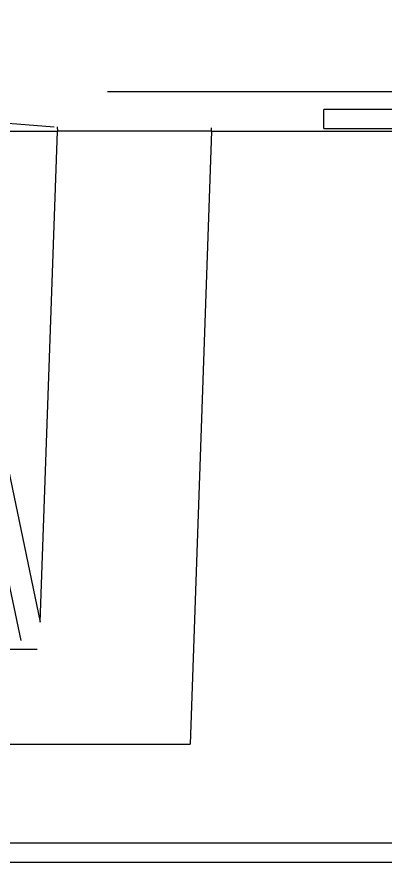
# Model space of a CAD drawing. Extents: x 0 to 16296672895, y -37409619871 to 0.
# Drawn here: x 16296672151.12 to 16296672170.32, y -37409617897.63 to -37409617853.52 of the extents above; entities that cross this region are included whole.
import ezdxf

# ---------------------------------------------------------------- set-up
doc = ezdxf.new("R2010")
doc.units = 0
doc.header["$LTSCALE"] = 10
doc.header["$MEASUREMENT"] = 0
doc.layers.add('1', color=7, linetype='CONTINUOUS')

msp = doc.modelspace()

# ---------------------------------------------------------------- linework, layer by layer
at = {"layer": '1', "color": 7, "linetype": 'Continuous'}
for p, q in [((16296672195.168119, -37409617857.431107), (16296672155.839979, -37409617857.431107)), ((16296672155.86174, -37409617857.431107), (16296672155.856001, -37409617857.431717)), ((16296672195.168119, -37409617858.352318), (16296672167.123699, -37409617858.352318)), ((16296672167.123699, -37409617859.34507), (16296672167.123699, -37409617858.352318)), ((16296672151.12162, -37409617859.122871), (16296672150.61047, -37409617859.086388)), ((16296672153.06332, -37409617859.271584), (16296672151.12162, -37409617859.122871)), ((16296672150.542561, -37409617859.490982), (16296672153.230511, -37409617859.490982)), ((16296672152.342421, -37409617885.11132), (16296672153.230511, -37409617859.490982)), ((16296672153.220079, -37409617859.254143), (16296672153.232441, -37409617859.49099)), ((16296672154.76466, -37409617859.490982), (16296672153.23267, -37409617859.490982)), ((16296672161.26895, -37409617859.490982), (16296672154.76466, -37409617859.490982)), ((16296672161.26895, -37409617859.490982), (16296672160.16049, -37409617891.468384)), ((16296672161.27574, -37409617859.490982), (16296672161.26626, -37409617859.309128)), ((16296672161.26895, -37409617859.490982), (16296672217.176991, -37409617859.490982)), ((16296672167.123699, -37409617859.34507), (16296672195.168119, -37409617859.345177)), ((16296672150.12508, -37409617874.571762), (16296672152.342421, -37409617885.11132)), ((16296672151.33853, -37409617886.073097), (16296672149.121189, -37409617875.533539)), ((16296672152.17013, -37409617886.527969), (16296672146.188589, -37409617886.527969)), ((16296672144.733681, -37409617891.468384), (16296672160.16049, -37409617891.468384)), ((16296672217.075199, -37409617896.63488), (16296672140.141951, -37409617896.63488)), ((16296672140.141951, -37409617897.631104), (16296672217.075199, -37409617897.631104))]:
    msp.add_line(p, q, dxfattribs=at)
for points in [[(16296672152.849171, -37409617854.469322, 0), (16296672152.67174, -37409617844.304207, 0), (16296672152.53233, -37409617836.317337, 0)], [(16296672149.57218, -37409617854.802078, 0), (16296672151.129721, -37409617854.651787, 0), (16296672152.20188, -37409617854.541527, 0), (16296672152.68692, -37409617854.488068, 0), (16296672152.849171, -37409617854.469322, 0)], [(16296672155.880369, -37409617857.432137, 0), (16296672154.598631, -37409617857.155479, 0), (16296672153.555691, -37409617856.359703, 0), (16296672153.034781, -37409617855.466209, 0), (16296672152.84642, -37409617854.444038, 0)], [(16296672149.57218, -37409617854.802078, 0), (16296672149.835489, -37409617856.009163, 0), (16296672150.555189, -37409617857.066162, 0), (16296672151.339399, -37409617857.58226, 0), (16296672152.156679, -37409617857.760773, 0)], [(16296672152.156679, -37409617857.760773, 0), (16296672150.440081, -37409617857.860046, 0), (16296672148.45582, -37409617857.896957, 0), (16296672146.72036, -37409617857.880653, 0), (16296672144.84643, -37409617857.824303, 0)], [(16296672155.856001, -37409617857.431717, 0), (16296672155.499741, -37409617857.465691, 0), (16296672154.59886, -37409617857.548866, 0), (16296672153.530001, -37409617857.644279, 0), (16296672152.156679, -37409617857.760773, 0)], [(16296672152.156679, -37409617857.760773, 0), (16296672160.546909, -37409617858.055618, 0), (16296672167.123699, -37409617858.352318, 0)], [(16296672151.309111, -37409617858.260223, 0), (16296672151.08898, -37409617858.250954, 0), (16296672150.82243, -37409617858.23658, 0), (16296672150.362249, -37409617858.204567, 0)], [(16296672151.277809, -37409617858.255058, 0), (16296672151.76092, -37409617858.292679, 0), (16296672152.14045, -37409617858.322823, 0)], [(16296672152.30414, -37409617858.352882, 0), (16296672152.213249, -37409617858.332359, 0), (16296672152.14044, -37409617858.322823, 0)], [(16296672152.14045, -37409617858.322823, 0), (16296672152.21855, -37409617858.319603, 0), (16296672152.279169, -37409617858.303711, 0)], [(16296672161.278549, -37409617858.314934, 0), (16296672158.723049, -37409617858.29509, 0), (16296672156.3762, -37409617858.291443, 0), (16296672154.436331, -37409617858.290581, 0), (16296672153.460199, -37409617858.288689, 0), (16296672152.759821, -37409617858.289223, 0), (16296672152.392361, -37409617858.294579, 0), (16296672152.309299, -37409617858.299072, 0), (16296672152.27916, -37409617858.303726, 0)], [(16296672153.220079, -37409617859.254143, 0), (16296672153.12211, -37409617858.871208, 0), (16296672152.86306, -37409617858.53743, 0), (16296672152.27916, -37409617858.303726, 0)], [(16296672153.063259, -37409617859.270691, 0), (16296672152.77453, -37409617858.639153, 0), (16296672152.30414, -37409617858.352882, 0)], [(16296672161.26626, -37409617859.309128, 0), (16296672161.275471, -37409617858.56118, 0), (16296672161.278549, -37409617858.314934, 0)], [(16296672161.278549, -37409617858.314919, 0), (16296672164.551781, -37409617858.344673, 0), (16296672167.123699, -37409617858.352318, 0)], [(16296672153.06332, -37409617859.271584, 0), (16296672153.151501, -37409617859.269341, 0), (16296672153.220079, -37409617859.254143, 0)], [(16296672161.26626, -37409617859.309128, 0), (16296672158.985821, -37409617859.271507, 0), (16296672156.891451, -37409617859.248901, 0), (16296672155.155069, -37409617859.237122, 0), (16296672154.13632, -37409617859.234673, 0), (16296672153.478769, -37409617859.239311, 0), (16296672153.220079, -37409617859.254143, 0)], [(16296672153.23267, -37409617859.49099, 0), (16296672153.232109, -37409617859.490257, 0), (16296672153.231689, -37409617859.490257, 0), (16296672153.231291, -37409617859.490471, 0), (16296672153.230511, -37409617859.490982, 0)], [(16296672167.123699, -37409617859.34507, 0), (16296672163.843479, -37409617859.333794, 0), (16296672161.26626, -37409617859.309128, 0)], [(16296672151.33853, -37409617886.073097, 0), (16296672151.36931, -37409617886.072533, 0), (16296672151.400061, -37409617886.071022, 0), (16296672151.43075, -37409617886.068581, 0), (16296672151.461361, -37409617886.065208, 0), (16296672151.49185, -37409617886.060913, 0), (16296672151.5222, -37409617886.055679, 0), (16296672151.55238, -37409617886.04953, 0), (16296672151.58235, -37409617886.042473, 0), (16296672151.612101, -37409617886.0345, 0), (16296672151.64159, -37409617886.025627, 0), (16296672151.67079, -37409617886.015877, 0), (16296672151.69969, -37409617886.005234, 0), (16296672151.728239, -37409617885.993721, 0), (16296672151.75643, -37409617885.981354, 0), (16296672151.78422, -37409617885.968117, 0), (16296672151.8116, -37409617885.954063, 0), (16296672151.83853, -37409617885.939171, 0), (16296672151.865, -37409617885.923477, 0), (16296672151.890961, -37409617885.906982, 0), (16296672151.91641, -37409617885.889709, 0), (16296672151.94132, -37409617885.871674, 0), (16296672151.96566, -37409617885.85289, 0), (16296672151.98942, -37409617885.833382, 0), (16296672152.01256, -37409617885.813164, 0), (16296672152.03507, -37409617885.792236, 0), (16296672152.056919, -37409617885.770653, 0), (16296672152.0781, -37409617885.748413, 0), (16296672152.098591, -37409617885.725548, 0), (16296672152.118361, -37409617885.702057, 0), (16296672152.1374, -37409617885.677994, 0), (16296672152.155689, -37409617885.653374, 0), (16296672152.17321, -37409617885.628189, 0), (16296672152.189951, -37409617885.602493, 0), (16296672152.205891, -37409617885.576309, 0), (16296672152.22101, -37409617885.549652, 0), (16296672152.23531, -37409617885.522552, 0), (16296672152.24876, -37409617885.495033, 0), (16296672152.26136, -37409617885.467117, 0), (16296672152.2731, -37409617885.438843, 0), (16296672152.283951, -37409617885.410217, 0), (16296672152.293921, -37409617885.381287, 0), (16296672152.30299, -37409617885.352058, 0), (16296672152.311159, -37409617885.322594, 0), (16296672152.318411, -37409617885.29287, 0), (16296672152.324739, -37409617885.262947, 0), (16296672152.330139, -37409617885.232857, 0), (16296672152.33462, -37409617885.202629, 0), (16296672152.33816, -37409617885.172272, 0), (16296672152.340759, -37409617885.14183, 0), (16296672152.342421, -37409617885.11132, 0)], [(16296672152.342421, -37409617885.11132, 0), (16296672152.596769, -37409617885.371986, 0), (16296672153.07987, -37409617885.56636, 0)], [(16296672153.07987, -37409617885.56636, 0), (16296672152.97543, -37409617885.954277, 0), (16296672152.721319, -37409617886.293671, 0), (16296672152.17013, -37409617886.527969, 0)], [(16296672153.07987, -37409617885.56636, 0), (16296672154.096821, -37409617886.115593, 0), (16296672155.34676, -37409617887.080551, 0), (16296672156.7185, -37409617888.277977, 0), (16296672158.42288, -37409617889.833923, 0), (16296672160.16049, -37409617891.468384, 0)], [(16296672152.17013, -37409617886.527969, 0), (16296672151.5263, -37409617886.278511, 0), (16296672151.33853, -37409617886.073097, 0)], [(16296672160.16049, -37409617891.468384, 0), (16296672157.686581, -37409617889.747337, 0), (16296672155.297609, -37409617888.155838, 0), (16296672154.128531, -37409617887.437698, 0), (16296672153.059031, -37409617886.860786, 0), (16296672152.17013, -37409617886.527969, 0)]]:
    msp.add_polyline3d(points, dxfattribs=at)

doc.saveas('drawing.dxf')
